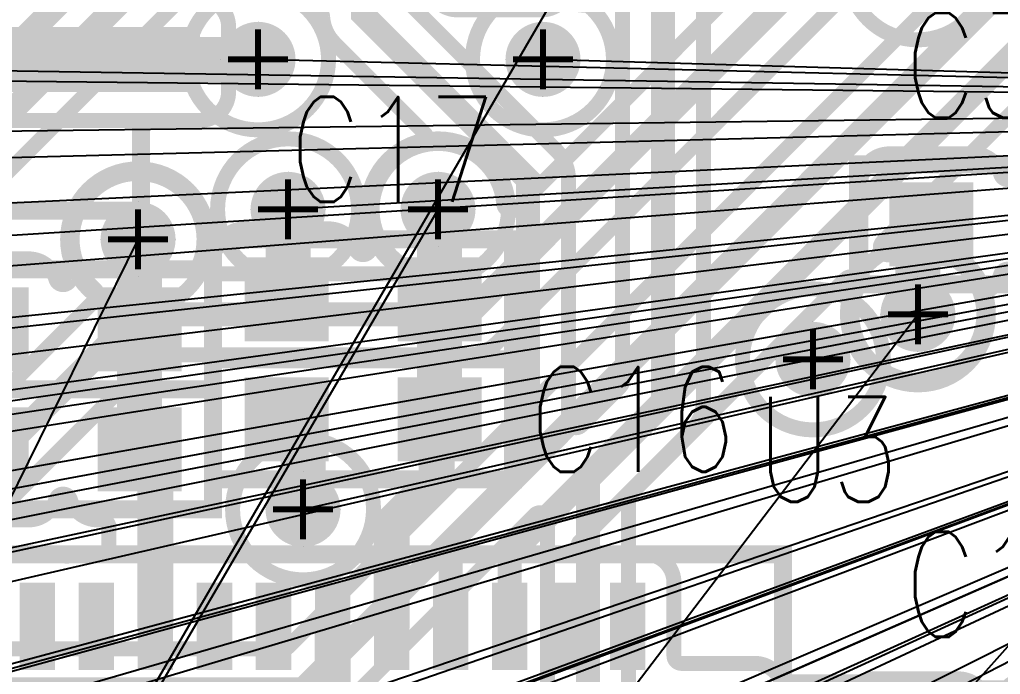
# Model space of a CAD drawing. Extents: x -1.33 to 3.2, y -3.63 to 2.02.
# Drawn here: x -0.4095 to -0.0825, y 1.465 to 1.6832 of the extents above; entities that cross this region are included whole.
import ezdxf
from ezdxf.enums import TextEntityAlignment as Align

# ---------------------------------------------------------------- set-up
doc = ezdxf.new("R2010")
doc.units = 0
for name, pattern in [('SIG_0', [2, 1, 1]), ('SIG_17', [2, 1, 1]), ('SIG_52', [2, 1, 1]), ('SIG_60', [2, 1, 1]), ('SIG_61', [2, 1, 1]), ('SIG_63', [2, 1, 1]), ('SIG_64', [2, 1, 1]), ('SIG_65', [2, 1, 1]), ('SIG_68', [2, 1, 1])]:
    doc.linetypes.add(name, pattern=pattern)
for name, color, linetype in [('DRIL_NPLTE_THRU_01', 16, 'CONTINUOUS'), ('DRIL_NPLTE_THRU_02', 106, 'CONTINUOUS'), ('DRIL_NPLTE_THRU_03', 255, 'CONTINUOUS'), ('DRIL_NPLTE_THRU_04', 176, 'CONTINUOUS'), ('DRIL_PLTE_THRU_01', 16, 'CONTINUOUS'), ('DRIL_PLTE_THRU_02', 106, 'CONTINUOUS'), ('DRIL_PLTE_THRU_03', 255, 'CONTINUOUS'), ('DRIL_PLTE_THRU_04', 176, 'CONTINUOUS'), ('DRIL_SYMBOL', 254, 'CONTINUOUS'), ('LINK_00', 254, 'CONTINUOUS'), ('PADS_BOT', 5, 'CONTINUOUS'), ('PADS_INNER', 1, 'CONTINUOUS'), ('PADS_TOP', 1, 'CONTINUOUS'), ('PART_NAME_123', 255, 'CONTINUOUS'), ('PART_TOP_2DLINE_123', 255, 'CONTINUOUS'), ('POUR_OUTLINE_01', 1, 'CONTINUOUS'), ('POUR_OUTLINE_04', 5, 'CONTINUOUS'), ('POUR_VIATHERM_01', 1, 'CONTINUOUS'), ('POUR_VIATHERM_02', 112, 'CONTINUOUS'), ('POUR_VIATHERM_03', 222, 'CONTINUOUS'), ('POUR_VIATHERM_04', 5, 'CONTINUOUS'), ('POUR_VOID_01', 1, 'CONTINUOUS'), ('POUR_VOID_02', 112, 'CONTINUOUS'), ('POUR_VOID_03', 222, 'CONTINUOUS'), ('POUR_VOID_04', 5, 'CONTINUOUS'), ('TRACE_01', 1, 'CONTINUOUS'), ('TRACE_04', 5, 'CONTINUOUS'), ('VIAPTS', 34, 'CONTINUOUS')]:
    doc.layers.add(name, color=color, linetype=linetype)
doc.styles.add('W0$005', font='simplex', dxfattribs={"width": 0.75})

# ---------------------------------------------------------------- blocks, each defined once
blk = doc.blocks.new('POUR_OUTLINE_734')
at = {"layer": 'POUR_OUTLINE_01', "const_width": 0.005}
blk.add_lwpolyline([(-17.1485, -16.33727), (-17.1485, -16.21279, 0.529202), (-17.15192, -16.21046, -0.177048), (-17.16702, -16.21085, 0.260532), (-17.16942, -16.2113, -0.175437), (-17.1755, -16.2135), (-17.2035, -16.2135, -0.331681), (-17.2126, -16.20671, 0.745359), (-17.2174, -16.20671, -0.07773), (-17.21866, -16.20936, 0.360908), (-17.21836, -16.21254), (-17.17045, -16.26045, -0.198912), (-17.1665, -16.27), (-17.1665, -16.35027, 0.668179), (-17.16223, -16.35204), (-17.14923, -16.33904, 0.198912)], format="xyb", close=True, dxfattribs=at)
blk = doc.blocks.new('POUR_VOID_714')
at = {"layer": 'POUR_VOID_01', "const_width": 0.005}
blk.add_lwpolyline([(-17.27983, -16.21917), (-17.27983, -16.24083, -0.414214), (-17.28933, -16.25033), (-17.35232, -16.25033, -0.414214), (-17.36182, -16.24083), (-17.36182, -16.21917, -0.414214), (-17.35232, -16.20967), (-17.28933, -16.20967, -0.414214)], format="xyb", close=True, dxfattribs=at)
blk = doc.blocks.new('POUR_VOID_704')
at = {"layer": 'POUR_VOID_01', "const_width": 0.005}
blk.add_lwpolyline([(-16.971, -16.271), (-16.971, -16.299, -0.414214), (-16.9805, -16.3085), (-17.0085, -16.3085, -0.331681), (-17.0176, -16.30171, 0.745359), (-17.0224, -16.30171, -0.205913), (-17.02721, -16.30748, 0.342483), (-17.02852, -16.31025, -1.474766), (-17.06887, -16.30368, 0.209821), (-17.06861, -16.30169, -0.071856), (-17.069, -16.299), (-17.069, -16.271, -0.414214), (-17.0595, -16.2615), (-17.0315, -16.2615, -0.331681), (-17.0224, -16.26829, 0.745359), (-17.0176, -16.26829, -0.331681), (-17.0085, -16.2615), (-16.9805, -16.2615, -0.414214)], format="xyb", close=True, dxfattribs=at)
blk = doc.blocks.new('POUR_VOID_695')
at = {"layer": 'POUR_VOID_01', "const_width": 0.005}
for points in [[(-17.35261, -16.39546, -0.083762), (-17.34949, -16.39493), (-17.33768, -16.39493, -0.083762), (-17.33456, -16.39546, 0.168706), (-17.33292, -16.39546, -0.083762), (-17.3298, -16.39493), (-17.32221, -16.39493, 0.414214), (-17.31971, -16.39243), (-17.31971, -16.386, 0.414214), (-17.32221, -16.3835), (-17.3235, -16.3835, -0.331681), (-17.3326, -16.37671, 0.745359), (-17.3374, -16.37671, -0.331681), (-17.3465, -16.3835), (-17.3745, -16.3835, -0.414214)], [(-17.3745, -16.2965), (-17.3465, -16.2965, -0.331681), (-17.3374, -16.30329, 0.745359), (-17.3326, -16.30329, -0.094092), (-17.33098, -16.30014, 0.261598), (-17.3306, -16.29772, -1.229772), (-17.28803, -16.29115, 0.837897), (-17.28323, -16.29226, -0.300215), (-17.2745, -16.2865), (-17.2465, -16.2865, -0.331681), (-17.2374, -16.29329, 0.745359), (-17.2326, -16.29329, -0.094092), (-17.23098, -16.29014, 0.261598), (-17.2306, -16.28772, -0.44329), (-17.21566, -16.25874, 0.577885), (-17.21454, -16.25456), (-17.24455, -16.22455, -0.182704), (-17.24847, -16.21584, 0.39601), (-17.25097, -16.2135)], [(-17.1215, -16.11), (-17.1215, -16.3439, -0.198912), (-17.12545, -16.35344), (-17.16268, -16.39067, 0.668179), (-17.16091, -16.39493), (-17.16051, -16.39493, -0.083762), (-17.15739, -16.39546, 0.168706), (-17.15575, -16.39546, -0.083762), (-17.15264, -16.39493), (-17.14083, -16.39493, -0.414214), (-17.13133, -16.40443), (-17.13133, -16.42883, 0.414214), (-17.12883, -16.43133), (-17.10443, -16.43133, -0.272397), (-17.09613, -16.43621, 0.272396), (-17.09394, -16.4375), (-17.0693, -16.4375, 0.103148), (-17.0683, -16.43729, -0.103147), (-17.0645, -16.4365), (-17.0365, -16.4365, -0.331681), (-17.0274, -16.44329, 0.745359), (-17.0226, -16.44329, -0.331681), (-17.0135, -16.4365)]]:
    blk.add_lwpolyline(points, format="xyb", dxfattribs=at)
blk = doc.blocks.new('POUR_OUTLINE_677')
for name in ['POUR_VOID_695', 'POUR_VOID_714', 'POUR_VOID_704']:
    blk.add_blockref(name, (0, 0))
blk = doc.blocks.new('POUR_VIATHERM_809')
at = {"layer": 'POUR_VIATHERM_01'}
for points in [[(-17.085, -16.3175), (-17.085, -16.3175)], [(-17.0975, -16.33), (-17.0975, -16.33)], [(-17.0725, -16.33), (-17.0725, -16.33)], [(-17.085, -16.3425), (-17.085, -16.3425)]]:
    blk.add_lwpolyline(points, dxfattribs=at)
blk = doc.blocks.new('POUR_VIATHERM_1083')
at = {"layer": 'POUR_VIATHERM_01'}
for points in [[(-17.26, -16.2675), (-17.26, -16.2675)], [(-17.2725, -16.28), (-17.2725, -16.28)], [(-17.2475, -16.28), (-17.2475, -16.28)]]:
    blk.add_lwpolyline(points, dxfattribs=at)
blk = doc.blocks.new('POUR_VIATHERM_1095')
at = {"layer": 'POUR_VIATHERM_01'}
for points in [[(-17.27, -16.2175), (-17.27, -16.2175)], [(-17.2575, -16.23), (-17.2575, -16.23)], [(-17.27, -16.2425), (-17.27, -16.2425)]]:
    blk.add_lwpolyline(points, dxfattribs=at)
blk = doc.blocks.new('POUR_VIATHERM_811')
at = {"layer": 'POUR_VIATHERM_01'}
for points in [[(-17.175, -16.2175), (-17.175, -16.2175)], [(-17.1875, -16.23), (-17.1875, -16.23)], [(-17.1625, -16.23), (-17.1625, -16.23)], [(-17.175, -16.2425), (-17.175, -16.2425)]]:
    blk.add_lwpolyline(points, dxfattribs=at)
blk = doc.blocks.new('POUR_HEADER_0')
for name in ['POUR_OUTLINE_677', 'POUR_OUTLINE_734', 'POUR_VIATHERM_1095', 'POUR_VIATHERM_811', 'POUR_VIATHERM_1083', 'POUR_VIATHERM_809']:
    blk.add_blockref(name, (18, 18))
blk = doc.blocks.new('POUR_OUTLINE_61')
at = {"layer": 'POUR_OUTLINE_04', "const_width": 0.005}
blk.add_lwpolyline([(-17.07686, -16.17277, 0.668179), (-17.07863, -16.1685), (-17.14453, -16.1685, 0.70575), (-17.14611, -16.17294, -2.812202), (-17.17389, -16.17294, 0.70575), (-17.17547, -16.1685), (-17.25337, -16.1685, 0.198912), (-17.25514, -16.16923), (-17.49626, -16.41035, 0.927493), (-17.49301, -16.41413, -0.160097), (-17.485, -16.4115), (-17.42663, -16.4115, 0.198912), (-17.42486, -16.41077), (-17.32433, -16.31024, 0.434429), (-17.32445, -16.30659, -1.930789), (-17.28954, -16.29808, 0.529202), (-17.28721, -16.3015), (-17.22547, -16.3015, 0.70575), (-17.22389, -16.29706, -1.511803), (-17.18808, -16.27817, 0.638406), (-17.18382, -16.27973)], format="xyb", close=True, dxfattribs=at)
blk = doc.blocks.new('POUR_OUTLINE_60')
at = {"layer": 'POUR_OUTLINE_04', "const_width": 0.005}
blk.add_lwpolyline([(-17.02186, -16.18777, 0.668179), (-17.02363, -16.1835), (-17.04837, -16.1835, 0.198912), (-17.05014, -16.18423), (-17.19045, -16.32455, -0.198912), (-17.2, -16.3285), (-17.30337, -16.3285, 0.198912), (-17.30514, -16.32923), (-17.39814, -16.42223, 0.668179), (-17.39637, -16.4265), (-17.26163, -16.4265, 0.198912), (-17.25986, -16.42577)], format="xyb", close=True, dxfattribs=at)
blk = doc.blocks.new('POUR_VOID_12')
at = {"layer": 'POUR_VOID_04', "const_width": 0.005}
for points in [[(-16.94514, -16.17423), (-17.06178, -16.29087, 0.832548), (-17.05899, -16.29492, -5.426201), (-17.07008, -16.30601, 0.832548), (-17.07413, -16.30322), (-17.14577, -16.37486, 0.198912), (-17.1465, -16.37663), (-17.1465, -16.70645, 0.218159)], [(-17.1735, -16.70645), (-17.1735, -16.38363, 0.668179), (-17.17777, -16.38186), (-17.24545, -16.44955, -0.198912), (-17.255, -16.4535), (-17.40637, -16.4535, 0.668179), (-17.40814, -16.45777), (-17.35045, -16.51545, -0.198912), (-17.3465, -16.525), (-17.3465, -16.62337, 0.198912), (-17.34577, -16.62514), (-17.32514, -16.64577, 0.198912), (-17.32337, -16.6465), (-17.295, -16.6465, -0.198912), (-17.28545, -16.65045), (-17.16014, -16.77577, 0.198912)]]:
    blk.add_lwpolyline(points, format="xyb", dxfattribs=at)
blk = doc.blocks.new('POUR_OUTLINE_4')
blk.add_blockref('POUR_VOID_12', (0, 0))
blk = doc.blocks.new('POUR_VIATHERM_137')
at = {"layer": 'POUR_VIATHERM_04'}
for points in [[(-17.085, -16.3175), (-17.085, -16.3175)], [(-17.0975, -16.33), (-17.0975, -16.33)], [(-17.0725, -16.33), (-17.0725, -16.33)], [(-17.085, -16.3425), (-17.085, -16.3425)]]:
    blk.add_lwpolyline(points, dxfattribs=at)
blk = doc.blocks.new('POUR_VIATHERM_369')
at = {"layer": 'POUR_VIATHERM_04'}
for points in [[(-17.255, -16.3675), (-17.255, -16.3675)], [(-17.2675, -16.38), (-17.2675, -16.38)], [(-17.2425, -16.38), (-17.2425, -16.38)], [(-17.255, -16.3925), (-17.255, -16.3925)]]:
    blk.add_lwpolyline(points, dxfattribs=at)
blk = doc.blocks.new('POUR_VIATHERM_139')
at = {"layer": 'POUR_VIATHERM_04'}
for points in [[(-17.175, -16.2175), (-17.175, -16.2175)], [(-17.1875, -16.23), (-17.1875, -16.23)], [(-17.1625, -16.23), (-17.1625, -16.23)], [(-17.175, -16.2425), (-17.175, -16.2425)]]:
    blk.add_lwpolyline(points, dxfattribs=at)
blk = doc.blocks.new('POUR_VIATHERM_368')
at = {"layer": 'POUR_VIATHERM_04'}
for points in [[(-17.26, -16.2675), (-17.26, -16.2675)], [(-17.2725, -16.28), (-17.2725, -16.28)], [(-17.2475, -16.28), (-17.2475, -16.28)], [(-17.26, -16.2925), (-17.26, -16.2925)]]:
    blk.add_lwpolyline(points, dxfattribs=at)
blk = doc.blocks.new('POUR_VIATHERM_383')
at = {"layer": 'POUR_VIATHERM_04'}
for points in [[(-17.27, -16.2175), (-17.27, -16.2175)], [(-17.2825, -16.23), (-17.2825, -16.23)], [(-17.2575, -16.23), (-17.2575, -16.23)], [(-17.27, -16.2425), (-17.27, -16.2425)]]:
    blk.add_lwpolyline(points, dxfattribs=at)
blk = doc.blocks.new('POUR_HEADER_1')
for name in ['POUR_OUTLINE_4', 'POUR_OUTLINE_61', 'POUR_OUTLINE_60', 'POUR_VIATHERM_383', 'POUR_VIATHERM_139', 'POUR_VIATHERM_368', 'POUR_VIATHERM_137', 'POUR_VIATHERM_369']:
    blk.add_blockref(name, (18, 18))
blk = doc.blocks.new('POUR_VOID_1981')
at = {"layer": 'POUR_VOID_02', "const_width": 0.005}
blk.add_lwpolyline([(-17.3335, -16.29, 1), (-17.2865, -16.29, 1)], format="xyb", close=True, dxfattribs=at)
blk = doc.blocks.new('POUR_VOID_1975')
at = {"layer": 'POUR_VOID_02', "const_width": 0.005}
blk.add_lwpolyline([(-17.2335, -16.28, 1), (-17.1865, -16.28, 1)], format="xyb", close=True, dxfattribs=at)
blk = doc.blocks.new('POUR_VOID_1969')
at = {"layer": 'POUR_VOID_02', "const_width": 0.005}
blk.add_lwpolyline([(-17.0735, -16.315, 1), (-17.0265, -16.315, 1)], format="xyb", close=True, dxfattribs=at)
blk = doc.blocks.new('POUR_OUTLINE_1921')
for name in ['POUR_VOID_1975', 'POUR_VOID_1981', 'POUR_VOID_1969']:
    blk.add_blockref(name, (0, 0))
blk = doc.blocks.new('POUR_VIATHERM_2075')
at = {"layer": 'POUR_VIATHERM_02'}
for points in [[(-17.085, -16.3175), (-17.085, -16.3175)], [(-17.0975, -16.33), (-17.0975, -16.33)], [(-17.0725, -16.33), (-17.0725, -16.33)], [(-17.085, -16.3425), (-17.085, -16.3425)]]:
    blk.add_lwpolyline(points, dxfattribs=at)
blk = doc.blocks.new('POUR_VIATHERM_2077')
at = {"layer": 'POUR_VIATHERM_02'}
for points in [[(-17.175, -16.2175), (-17.175, -16.2175)], [(-17.1875, -16.23), (-17.1875, -16.23)], [(-17.1625, -16.23), (-17.1625, -16.23)], [(-17.175, -16.2425), (-17.175, -16.2425)]]:
    blk.add_lwpolyline(points, dxfattribs=at)
blk = doc.blocks.new('POUR_VIATHERM_2309')
at = {"layer": 'POUR_VIATHERM_02'}
for points in [[(-17.26, -16.2675), (-17.26, -16.2675)], [(-17.2725, -16.28), (-17.2725, -16.28)], [(-17.2475, -16.28), (-17.2475, -16.28)], [(-17.26, -16.2925), (-17.26, -16.2925)]]:
    blk.add_lwpolyline(points, dxfattribs=at)
blk = doc.blocks.new('POUR_VIATHERM_2310')
at = {"layer": 'POUR_VIATHERM_02'}
for points in [[(-17.255, -16.3675), (-17.255, -16.3675)], [(-17.2675, -16.38), (-17.2675, -16.38)], [(-17.2425, -16.38), (-17.2425, -16.38)], [(-17.255, -16.3925), (-17.255, -16.3925)]]:
    blk.add_lwpolyline(points, dxfattribs=at)
blk = doc.blocks.new('POUR_VIATHERM_2322')
at = {"layer": 'POUR_VIATHERM_02'}
for points in [[(-17.27, -16.2175), (-17.27, -16.2175)], [(-17.2825, -16.23), (-17.2825, -16.23)], [(-17.2575, -16.23), (-17.2575, -16.23)], [(-17.27, -16.2425), (-17.27, -16.2425)]]:
    blk.add_lwpolyline(points, dxfattribs=at)
blk = doc.blocks.new('POUR_HEADER_2')
for name in ['POUR_OUTLINE_1921', 'POUR_VIATHERM_2322', 'POUR_VIATHERM_2077', 'POUR_VIATHERM_2309', 'POUR_VIATHERM_2075', 'POUR_VIATHERM_2310']:
    blk.add_blockref(name, (18, 18))
blk = doc.blocks.new('POUR_VOID_1770')
at = {"layer": 'POUR_VOID_03', "const_width": 0.005}
blk.add_lwpolyline([(-17.2935, -16.23, 1), (-17.2465, -16.23, 1)], format="xyb", close=True, dxfattribs=at)
blk = doc.blocks.new('POUR_VOID_1769')
at = {"layer": 'POUR_VOID_03', "const_width": 0.005}
blk.add_lwpolyline([(-17.2835, -16.28, 1), (-17.2365, -16.28, 1)], format="xyb", close=True, dxfattribs=at)
blk = doc.blocks.new('POUR_VOID_1768')
at = {"layer": 'POUR_VOID_03', "const_width": 0.005}
blk.add_lwpolyline([(-17.2785, -16.38, 1), (-17.2315, -16.38, 1)], format="xyb", close=True, dxfattribs=at)
blk = doc.blocks.new('POUR_VOID_1754')
at = {"layer": 'POUR_VOID_03', "const_width": 0.005}
blk.add_lwpolyline([(-17.1985, -16.23, 1), (-17.1515, -16.23, 1)], format="xyb", close=True, dxfattribs=at)
blk = doc.blocks.new('POUR_VOID_1729')
at = {"layer": 'POUR_VOID_03', "const_width": 0.005}
blk.add_lwpolyline([(-17.0735, -16.2, 1), (-17.0265, -16.2, 1)], format="xyb", close=True, dxfattribs=at)
blk = doc.blocks.new('POUR_VOID_1728')
at = {"layer": 'POUR_VOID_03', "const_width": 0.005}
blk.add_lwpolyline([(-17.1085, -16.33, 1), (-17.0615, -16.33, 1)], format="xyb", close=True, dxfattribs=at)
blk = doc.blocks.new('POUR_OUTLINE_1392')
for name in ['POUR_VOID_1729', 'POUR_VOID_1770', 'POUR_VOID_1754', 'POUR_VOID_1769', 'POUR_VOID_1728', 'POUR_VOID_1768']:
    blk.add_blockref(name, (0, 0))
blk = doc.blocks.new('POUR_VIATHERM_1899')
at = {"layer": 'POUR_VIATHERM_03'}
for points in [[(-17.05, -16.3025), (-17.05, -16.3025)], [(-17.0625, -16.315), (-17.0625, -16.315)], [(-17.0375, -16.315), (-17.0375, -16.315)], [(-17.05, -16.3275), (-17.05, -16.3275)]]:
    blk.add_lwpolyline(points, dxfattribs=at)
blk = doc.blocks.new('POUR_VIATHERM_1906')
at = {"layer": 'POUR_VIATHERM_03'}
for points in [[(-17.21, -16.2675), (-17.21, -16.2675)], [(-17.2225, -16.28), (-17.2225, -16.28)], [(-17.1975, -16.28), (-17.1975, -16.28)], [(-17.21, -16.2925), (-17.21, -16.2925)]]:
    blk.add_lwpolyline(points, dxfattribs=at)
blk = doc.blocks.new('POUR_VIATHERM_1907')
at = {"layer": 'POUR_VIATHERM_03'}
for points in [[(-17.31, -16.2775), (-17.31, -16.2775)], [(-17.3225, -16.29), (-17.3225, -16.29)], [(-17.2975, -16.29), (-17.2975, -16.29)], [(-17.31, -16.3025), (-17.31, -16.3025)]]:
    blk.add_lwpolyline(points, dxfattribs=at)
blk = doc.blocks.new('POUR_HEADER_3')
for name in ['POUR_OUTLINE_1392', 'POUR_VIATHERM_1906', 'POUR_VIATHERM_1907', 'POUR_VIATHERM_1899']:
    blk.add_blockref(name, (18, 15.915))
blk = doc.blocks.new('SMOOTH_0$006')
at = {"const_width": 0.003}
blk.add_lwpolyline([(-0.0015, 0, 1), (0.0015, 0, 1)], format="xyb", close=True, dxfattribs=at)
blk = doc.blocks.new('PART_BODY_TOP_24')
at = {"layer": 'PART_TOP_2DLINE_123', "const_width": 0.006}
blk.add_lwpolyline([(-0.05, -0.02), (0.05, -0.02), (0.05, 0.02), (-0.05, 0.02)], close=True, dxfattribs=at)
at = {"layer": 'PART_TOP_2DLINE_123'}
for p in [(-0.05, 0.02), (0.05, 0.02), (-0.05, -0.02), (0.05, -0.02)]:
    blk.add_blockref('SMOOTH_0$006', p, dxfattribs=at)
blk = doc.blocks.new('DRIL_HOLE_0')
blk.add_lwpolyline([(0, 0, 1), (0, 0, 1)], format="xyb", close=True)
blk = doc.blocks.new('PAD_10')
blk.add_lwpolyline([(0, 0, 1), (0, 0, 1)], format="xyb", close=True)
blk = doc.blocks.new('PAD_12')
at = {"const_width": 0.028}
blk.add_lwpolyline([(-0.014, 0), (0.014, 0)], dxfattribs=at)
blk = doc.blocks.new('STK_TOP_8')
at = {"layer": 'DRIL_PLTE_THRU_01'}
blk.add_blockref('DRIL_HOLE_0', (0, 0), dxfattribs=at)
at = {"layer": 'DRIL_PLTE_THRU_02'}
blk.add_blockref('DRIL_HOLE_0', (0, 0), dxfattribs=at)
at = {"layer": 'DRIL_PLTE_THRU_03'}
blk.add_blockref('DRIL_HOLE_0', (0, 0), dxfattribs=at)
at = {"layer": 'DRIL_PLTE_THRU_04'}
blk.add_blockref('DRIL_HOLE_0', (0, 0), dxfattribs=at)
at = {"layer": 'PADS_BOT'}
blk.add_blockref('PAD_10', (0, 0), dxfattribs=at)
at = {"layer": 'PADS_INNER'}
blk.add_blockref('PAD_10', (0, 0), dxfattribs=at)
at = {"layer": 'PADS_TOP'}
blk.add_blockref('PAD_12', (0, 0), dxfattribs=at)
blk = doc.blocks.new('SYM_TOP_6')
for name, p in [('PART_BODY_TOP_24', (0, 0)), ('STK_TOP_8', (-0.0255, 0)), ('STK_TOP_8', (0.0255, 0))]:
    blk.add_blockref(name, p)
blk = doc.blocks.new('PART_TOP_7')
blk.add_blockref('SYM_TOP_6', (0, 0))
at = {"layer": 'PART_NAME_123', "style": 'W0$005', "width": 0.75}
blk.add_text('C10', height=0.035, rotation=-180, dxfattribs=at).set_placement((0.09, -0.01), align=Align.MIDDLE_CENTER)
blk = doc.blocks.new('PART_TOP_13')
blk.add_blockref('SYM_TOP_6', (0, 0))
at = {"layer": 'PART_NAME_123', "style": 'W0$005', "width": 0.75}
blk.add_text('C16', height=0.035, rotation=-180, dxfattribs=at).set_placement((-0.09, 0), align=Align.MIDDLE_CENTER)
blk = doc.blocks.new('PART_TOP_14')
blk.add_blockref('SYM_TOP_6', (0, 0))
at = {"layer": 'PART_NAME_123', "style": 'W0$005', "width": 0.75}
blk.add_text('C17', height=0.035, rotation=-180, dxfattribs=at).set_placement((-0.01, -0.05), align=Align.MIDDLE_CENTER)
blk = doc.blocks.new('PART_TOP_15')
blk.add_blockref('SYM_TOP_6', (0, 0))
at = {"layer": 'PART_NAME_123', "style": 'W0$005', "width": 0.75}
blk.add_text('C18', height=0.035, dxfattribs=at).set_placement((0.005, 0.055), align=Align.MIDDLE_CENTER)
blk = doc.blocks.new('PART_TOP_31')
blk.add_blockref('SYM_TOP_6', (0, 0))
at = {"layer": 'PART_NAME_123', "style": 'W0$005', "width": 0.75}
blk.add_text('C32', height=0.035, dxfattribs=at).set_placement((0, 0.053), align=Align.MIDDLE_CENTER)
blk = doc.blocks.new('PART_TOP_88')
blk.add_blockref('SYM_TOP_6', (0, 0))
at = {"layer": 'PART_NAME_123', "style": 'W0$005', "width": 0.75}
blk.add_text('C9', height=0.035, rotation=-180, dxfattribs=at).set_placement((0.075, 0), align=Align.MIDDLE_CENTER)
blk = doc.blocks.new('PART_BODY_TOP_26')
at = {"layer": 'PART_TOP_2DLINE_123', "const_width": 0.006}
for points in [[(-0.07087, -0.12598), (-0.10039, -0.12598), (-0.10039, 0.12598), (-0.07087, 0.12598)], [(0.07087, 0.12598), (0.10039, 0.12598), (0.10039, -0.12598), (0.07087, -0.12598)]]:
    blk.add_lwpolyline(points, dxfattribs=at)
at = {"layer": 'PART_TOP_2DLINE_123'}
for p in [(-0.10039, 0.12598), (-0.07087, 0.12598), (0.07087, 0.12598), (0.10039, 0.12598), (-0.10039, -0.12598), (-0.07087, -0.12598), (0.07087, -0.12598), (0.10039, -0.12598)]:
    blk.add_blockref('SMOOTH_0$006', p, dxfattribs=at)
blk = doc.blocks.new('PAD_16')
at = {"const_width": 0.02165}
blk.add_lwpolyline([(-0.0315, 0), (0.0315, 0)], dxfattribs=at)
blk = doc.blocks.new('STK_TOP_10')
at = {"layer": 'DRIL_NPLTE_THRU_01'}
blk.add_blockref('DRIL_HOLE_0', (0, 0), dxfattribs=at)
at = {"layer": 'DRIL_NPLTE_THRU_02'}
blk.add_blockref('DRIL_HOLE_0', (0, 0), dxfattribs=at)
at = {"layer": 'DRIL_NPLTE_THRU_03'}
blk.add_blockref('DRIL_HOLE_0', (0, 0), dxfattribs=at)
at = {"layer": 'DRIL_NPLTE_THRU_04'}
blk.add_blockref('DRIL_HOLE_0', (0, 0), dxfattribs=at)
at = {"layer": 'PADS_BOT'}
blk.add_blockref('PAD_10', (0, 0), dxfattribs=at)
at = {"layer": 'PADS_INNER'}
blk.add_blockref('PAD_10', (0, 0), dxfattribs=at)
at = {"layer": 'PADS_TOP', "rotation": 90}
blk.add_blockref('PAD_16', (0, 0), dxfattribs=at)
blk = doc.blocks.new('SYM_TOP_8')
for name, p in [('STK_TOP_10', (-0.05, 0.11417)), ('STK_TOP_10', (0, 0.11417)), ('STK_TOP_10', (0.05, 0.11417)), ('PART_BODY_TOP_26', (0, 0)), ('STK_TOP_10', (-0.05, -0.11417)), ('STK_TOP_10', (0, -0.11417)), ('STK_TOP_10', (0.05, -0.11417))]:
    blk.add_blockref(name, p)
blk = doc.blocks.new('PART_TOP_129')
blk.add_blockref('SYM_TOP_8', (0, 0))
at = {"layer": 'PART_NAME_123', "style": 'W0$005', "width": 0.75}
blk.add_text('U4', height=0.035, rotation=-90, dxfattribs=at).set_placement((0.135, 0.005), align=Align.MIDDLE_CENTER)
blk = doc.blocks.new('PART_BODY_TOP_31')
at = {"layer": 'PART_TOP_2DLINE_123', "const_width": 0.006}
blk.add_lwpolyline([(-0.16, -0.16), (0.16, -0.16), (0.16, 0.16), (-0.16, 0.16)], close=True, dxfattribs=at)
at = {"layer": 'PART_TOP_2DLINE_123'}
for p in [(-0.16, 0.16), (0.16, 0.16), (-0.16, -0.16), (0.16, -0.16)]:
    blk.add_blockref('SMOOTH_0$006', p, dxfattribs=at)
blk = doc.blocks.new('PAD_30')
at = {"const_width": 0.01181}
blk.add_lwpolyline([(-0.01457, 0), (0.01457, 0)], dxfattribs=at)
blk = doc.blocks.new('STK_TOP_21')
at = {"layer": 'DRIL_NPLTE_THRU_01'}
blk.add_blockref('DRIL_HOLE_0', (0, 0), dxfattribs=at)
at = {"layer": 'DRIL_NPLTE_THRU_02'}
blk.add_blockref('DRIL_HOLE_0', (0, 0), dxfattribs=at)
at = {"layer": 'DRIL_NPLTE_THRU_03'}
blk.add_blockref('DRIL_HOLE_0', (0, 0), dxfattribs=at)
at = {"layer": 'DRIL_NPLTE_THRU_04'}
blk.add_blockref('DRIL_HOLE_0', (0, 0), dxfattribs=at)
at = {"layer": 'PADS_BOT'}
blk.add_blockref('PAD_10', (0, 0), dxfattribs=at)
at = {"layer": 'PADS_INNER'}
blk.add_blockref('PAD_10', (0, 0), dxfattribs=at)
at = {"layer": 'PADS_TOP'}
blk.add_blockref('PAD_30', (0, 0), dxfattribs=at)
blk = doc.blocks.new('STK_TOP_22')
at = {"layer": 'DRIL_NPLTE_THRU_01'}
blk.add_blockref('DRIL_HOLE_0', (0, 0), dxfattribs=at)
at = {"layer": 'DRIL_NPLTE_THRU_02'}
blk.add_blockref('DRIL_HOLE_0', (0, 0), dxfattribs=at)
at = {"layer": 'DRIL_NPLTE_THRU_03'}
blk.add_blockref('DRIL_HOLE_0', (0, 0), dxfattribs=at)
at = {"layer": 'DRIL_NPLTE_THRU_04'}
blk.add_blockref('DRIL_HOLE_0', (0, 0), dxfattribs=at)
at = {"layer": 'PADS_BOT'}
blk.add_blockref('PAD_10', (0, 0), dxfattribs=at)
at = {"layer": 'PADS_INNER'}
blk.add_blockref('PAD_10', (0, 0), dxfattribs=at)
at = {"layer": 'PADS_TOP', "rotation": 90}
blk.add_blockref('PAD_30', (0, 0), dxfattribs=at)
blk = doc.blocks.new('PAD_32')
at = {"const_width": 0.16142}
blk.add_lwpolyline([(-0.08071, 0), (0.08071, 0)], dxfattribs=at)
blk = doc.blocks.new('STK_TOP_23')
at = {"layer": 'DRIL_NPLTE_THRU_01'}
blk.add_blockref('DRIL_HOLE_0', (0, 0), dxfattribs=at)
at = {"layer": 'DRIL_NPLTE_THRU_02'}
blk.add_blockref('DRIL_HOLE_0', (0, 0), dxfattribs=at)
at = {"layer": 'DRIL_NPLTE_THRU_03'}
blk.add_blockref('DRIL_HOLE_0', (0, 0), dxfattribs=at)
at = {"layer": 'DRIL_NPLTE_THRU_04'}
blk.add_blockref('DRIL_HOLE_0', (0, 0), dxfattribs=at)
at = {"layer": 'PADS_BOT'}
blk.add_blockref('PAD_10', (0, 0), dxfattribs=at)
at = {"layer": 'PADS_INNER'}
blk.add_blockref('PAD_10', (0, 0), dxfattribs=at)
at = {"layer": 'PADS_TOP'}
blk.add_blockref('PAD_32', (0, 0), dxfattribs=at)
blk = doc.blocks.new('SYM_TOP_13')
for name, p in [('PART_BODY_TOP_31', (0, 0)), ('STK_TOP_22', (-0.10827, 0.136)), ('STK_TOP_22', (-0.08858, 0.136)), ('STK_TOP_22', (-0.0689, 0.136)), ('STK_TOP_22', (-0.04921, 0.136)), ('STK_TOP_22', (-0.02953, 0.136)), ('STK_TOP_22', (-0.00984, 0.136)), ('STK_TOP_22', (0.00984, 0.136)), ('STK_TOP_22', (0.02953, 0.136)), ('STK_TOP_22', (0.04921, 0.136)), ('STK_TOP_22', (0.0689, 0.136)), ('STK_TOP_22', (0.08858, 0.136)), ('STK_TOP_22', (0.10827, 0.136)), ('STK_TOP_21', (-0.136, 0.10827)), ('STK_TOP_21', (0.136, 0.10827)), ('STK_TOP_21', (-0.136, 0.08858)), ('STK_TOP_21', (0.136, 0.08858)), ('STK_TOP_23', (0, 0)), ('STK_TOP_21', (-0.136, 0.0689)), ('STK_TOP_21', (0.136, 0.0689)), ('STK_TOP_21', (-0.136, 0.04921)), ('STK_TOP_21', (0.136, 0.04921)), ('STK_TOP_21', (-0.136, 0.02953)), ('STK_TOP_21', (0.136, 0.02953)), ('STK_TOP_21', (-0.136, 0.00984)), ('STK_TOP_21', (0.136, 0.00984)), ('STK_TOP_21', (-0.136, -0.00984)), ('STK_TOP_21', (0.136, -0.00984)), ('STK_TOP_21', (-0.136, -0.02953)), ('STK_TOP_21', (0.136, -0.02953)), ('STK_TOP_21', (-0.136, -0.04921)), ('STK_TOP_21', (0.136, -0.04921)), ('STK_TOP_21', (-0.136, -0.0689)), ('STK_TOP_21', (0.136, -0.0689)), ('STK_TOP_21', (-0.136, -0.08858)), ('STK_TOP_21', (0.136, -0.08858)), ('STK_TOP_21', (-0.136, -0.10827)), ('STK_TOP_21', (0.136, -0.10827)), ('STK_TOP_22', (-0.10827, -0.136)), ('STK_TOP_22', (-0.08858, -0.136)), ('STK_TOP_22', (-0.0689, -0.136)), ('STK_TOP_22', (-0.04921, -0.136)), ('STK_TOP_22', (-0.02953, -0.136)), ('STK_TOP_22', (-0.00984, -0.136)), ('STK_TOP_22', (0.00984, -0.136)), ('STK_TOP_22', (0.02953, -0.136)), ('STK_TOP_22', (0.04921, -0.136)), ('STK_TOP_22', (0.0689, -0.136)), ('STK_TOP_22', (0.08858, -0.136)), ('STK_TOP_22', (0.10827, -0.136))]:
    blk.add_blockref(name, p)
blk = doc.blocks.new('PART_TOP_135')
blk.add_blockref('SYM_TOP_13', (0, 0))
at = {"layer": 'PART_NAME_123', "style": 'W0$005', "width": 0.75}
blk.add_text('U3', height=0.035, dxfattribs=at).set_placement((0.175, 0.195), align=Align.MIDDLE_CENTER)
blk = doc.blocks.new('SMOOTH_0$015')
at = {"const_width": 0.0075}
blk.add_lwpolyline([(-0.00375, 0, 1), (0.00375, 0, 1)], format="xyb", close=True, dxfattribs=at)
blk = doc.blocks.new('SMOOTH_0$012')
at = {"const_width": 0.006}
blk.add_lwpolyline([(-0.003, 0, 1), (0.003, 0, 1)], format="xyb", close=True, dxfattribs=at)
blk = doc.blocks.new('SMOOTH_0$008')
at = {"const_width": 0.004}
blk.add_lwpolyline([(-0.002, 0, 1), (0.002, 0, 1)], format="xyb", close=True, dxfattribs=at)
blk = doc.blocks.new('DRIL_SYMBOL_0$012')
at = {"layer": 'DRIL_SYMBOL', "const_width": 0.002}
for points in [[(0, -0.01), (0, 0.01)], [(-0.01, 0), (0.01, 0)]]:
    blk.add_lwpolyline(points, dxfattribs=at)
blk = doc.blocks.new('DRIL_HOLE_0$012')
at = {"const_width": 0.006}
blk.add_lwpolyline([(-0.003, 0, 1), (0.003, 0, 1)], format="xyb", close=True, dxfattribs=at)
blk.add_blockref('DRIL_SYMBOL_0$012', (0, 0))
blk = doc.blocks.new('PAD_66')
at = {"const_width": 0.0125}
blk.add_lwpolyline([(0, -0.00625, 1), (0, 0.00625, 1)], format="xyb", close=True, dxfattribs=at)
blk = doc.blocks.new('STK_TOP_3')
at = {"layer": 'DRIL_PLTE_THRU_01'}
blk.add_blockref('DRIL_HOLE_0$012', (0, 0), dxfattribs=at)
at = {"layer": 'DRIL_PLTE_THRU_02'}
blk.add_blockref('DRIL_HOLE_0$012', (0, 0), dxfattribs=at)
at = {"layer": 'DRIL_PLTE_THRU_03'}
blk.add_blockref('DRIL_HOLE_0$012', (0, 0), dxfattribs=at)
at = {"layer": 'DRIL_PLTE_THRU_04'}
blk.add_blockref('DRIL_HOLE_0$012', (0, 0), dxfattribs=at)
at = {"layer": 'PADS_BOT'}
blk.add_blockref('PAD_66', (0, 0), dxfattribs=at)
at = {"layer": 'PADS_INNER'}
blk.add_blockref('PAD_66', (0, 0), dxfattribs=at)
at = {"layer": 'PADS_TOP'}
blk.add_blockref('PAD_66', (0, 0), dxfattribs=at)
blk = doc.blocks.new('SYM_TOP_1')
blk.add_blockref('STK_TOP_3', (0, 0))

msp = doc.modelspace()

# ---------------------------------------------------------------- linework, layer by layer
at = {"layer": 'LINK_00', "linetype": 'SIG_52'}
for q in [(-0.22, 1.71), (-0.27, 1.62), (-0.37, 1.61), (-0.11, 1.585), (-0.035, 1.525)]:
    msp.add_line((-0.88, 0.575), q, dxfattribs=at)
at = {"layer": 'LINK_00', "linetype": 'SIG_0'}
for q in [(-1.065, 1.67), (-0.655, 1.67), (-0.33, 1.67), (-0.235, 1.67), (-1.065, 1.57), (-1.065, 1.04), (-1.065, 1.265), (-1.065, 1.16), (-1.065, 1.47), (-1.065, 1.365), (-1, 1.095), (-0.995, 1.41), (-0.995, 1.215), (-0.99, 1.31), (-0.965, 1.505), (-0.94, 1.24), (-0.93, 1.03), (-0.92, 1.14), (-0.91, 1.445), (-0.895, 1.385), (-0.895, 1.22), (-0.895, 1.305), (-0.86, 1.125), (-0.84, 1.495), (-0.82, 1.155), (-0.77, 1.26), (-0.75, 1.435), (-0.695, 1.63), (-0.695, 1.55), (-0.665, 1.48), (-0.635, 1.255), (-0.635, 1.405), (-0.62, 1.585), (-0.58, 1.225), (-0.56, 1.615), (-0.555, 1.43), (-0.495, 1.645), (-0.495, 1.5), (-0.49, 1.54), (-0.45, 1.58), (-0.45, 1.54), (-0.38, 1.41), (-0.32, 1.62), (-0.315, 1.52), (-0.145, 1.57)]:
    msp.add_line((0.28, 1.655), q, dxfattribs=at)
at = {"layer": 'TRACE_01', "linetype": 'SIG_68', "const_width": 0.008}
msp.add_lwpolyline([(-0.2461, 1.481), (-0.2461, 1.505), (-0.195, 1.5561), (-0.195, 1.79), (-0.225, 1.82), (-0.68, 1.82), (-0.71, 1.85), (-0.85, 1.85)], dxfattribs=at)
at = {"layer": 'TRACE_01', "linetype": 'SIG_17', "const_width": 0.008}
msp.add_lwpolyline([(-0.26579, 1.481), (-0.26579, 1.50921), (-0.24, 1.535), (-0.24, 1.63), (-0.295, 1.685), (-0.295, 1.705), (-0.3005, 1.71)], dxfattribs=at)
at = {"layer": 'TRACE_01', "linetype": 'SIG_0'}
for points, const_width in [([(-0.38083, 1.67), (-0.33, 1.67)], 0.015), ([(-0.3205, 1.59), (-0.32, 1.5905), (-0.32, 1.62)], 0.015), ([(-0.315, 1.52), (-0.315, 1.5495), (-0.3205, 1.55)], 0.015), ([(-0.315, 1.345), (-0.30516, 1.345), (-0.30516, 1.481)], 0.012)]:
    msp.add_lwpolyline(points, dxfattribs=dict(at, const_width=const_width))
at = {"layer": 'TRACE_01', "linetype": 'SIG_52'}
for points, const_width in [([(-0.2695, 1.59), (-0.2695, 1.6195), (-0.27, 1.62)], 0.015), ([(-0.11, 1.585), (-0.11, 1.615), (-0.1055, 1.615)], 0.015), ([(-0.3695, 1.58), (-0.3695, 1.6095), (-0.37, 1.61)], 0.015), ([(-0.2695, 1.55), (-0.2695, 1.59)], 0.015), ([(-0.3695, 1.54), (-0.3695, 1.58)], 0.015), ([(-0.28547, 1.481), (-0.28547, 1.515), (-0.27047, 1.53), (-0.27047, 1.54903), (-0.2695, 1.55)], 0.012), ([(-0.36421, 1.481), (-0.36421, 1.54), (-0.3695, 1.54)], 0.012)]:
    msp.add_lwpolyline(points, dxfattribs=dict(at, const_width=const_width))
at = {"layer": 'TRACE_04', "linetype": 'SIG_60', "const_width": 0.008}
msp.add_lwpolyline([(-0.58, 1.42), (-0.58, 1.44), (-0.545, 1.475), (-0.48, 1.475), (-0.37, 1.585), (-0.26, 1.585), (-0.115, 1.73), (-0.08, 1.73), (-0.005, 1.805), (0.17, 1.805), (0.225, 1.86), (0.375, 1.86), (0.39, 1.875), (0.39, 1.92), (0.41, 1.94), (0.5, 1.94), (0.54, 1.9)], dxfattribs=at)
at = {"layer": 'TRACE_04', "linetype": 'SIG_65', "const_width": 0.008}
msp.add_lwpolyline([(-0.61, 1.475), (-0.285, 1.8), (-0.06, 1.8), (0.04, 1.9)], dxfattribs=at)
at = {"layer": 'TRACE_04', "linetype": 'SIG_63', "const_width": 0.008}
msp.add_lwpolyline([(-0.595, 1.47), (-0.32, 1.745), (-0.09, 1.745), (-0.015, 1.82), (0.16, 1.82), (0.24, 1.9)], dxfattribs=at)
at = {"layer": 'TRACE_04', "linetype": 'SIG_61', "const_width": 0.008}
msp.add_lwpolyline([(-0.53, 1.445), (-0.515, 1.46), (-0.315, 1.46), (0.015, 1.79), (0.19, 1.79), (0.245, 1.845), (0.385, 1.845), (0.44, 1.9)], dxfattribs=at)
at = {"layer": 'TRACE_04', "linetype": 'SIG_64', "const_width": 0.008}
msp.add_lwpolyline([(-0.22, 1.175), (-0.22, 1.53), (-0.01, 1.74), (0.045, 1.74), (0.07, 1.765), (0.095, 1.765)], dxfattribs=at)

# ---------------------------------------------------------------- block references
at = {"linetype": 'SIG_0'}
for name in ['POUR_HEADER_0', 'POUR_HEADER_1', 'POUR_HEADER_2']:
    msp.add_blockref(name, (-1.06, -0.1), dxfattribs=at)
at = {"linetype": 'SIG_52'}
msp.add_blockref('POUR_HEADER_3', (-1.06, 1.985), dxfattribs=at)
for name, p, rotation in [('PART_TOP_129', (-0.495, 1.72), 90), ('PART_TOP_14', (-0.295, 1.59), 180), ('PART_TOP_7', (-0.395, 1.58), 180), ('PART_TOP_13', (-0.295, 1.55), 180), ('PART_TOP_88', (-0.395, 1.54), 180)]:
    msp.add_blockref(name, p, dxfattribs=dict(rotation=rotation))
for name, p in [('PART_TOP_31', (-0.08, 1.615)), ('PART_TOP_135', (-0.315, 1.345)), ('PART_TOP_15', (-0.085, 1.44))]:
    msp.add_blockref(name, p)
at = {"layer": 'TRACE_01'}
for name, p in [('SMOOTH_0$008', (-0.295, 1.685)), ('SMOOTH_0$015', (-0.38083, 1.67)), ('SMOOTH_0$015', (-0.33, 1.67)), ('SMOOTH_0$008', (-0.24, 1.63)), ('SMOOTH_0$015', (-0.32, 1.62)), ('SMOOTH_0$015', (-0.27, 1.62)), ('SMOOTH_0$015', (-0.2695, 1.6195)), ('SMOOTH_0$015', (-0.11, 1.615)), ('SMOOTH_0$015', (-0.1055, 1.615)), ('SMOOTH_0$015', (-0.37, 1.61)), ('SMOOTH_0$015', (-0.3695, 1.6095)), ('SMOOTH_0$015', (-0.3205, 1.59)), ('SMOOTH_0$015', (-0.32, 1.5905)), ('SMOOTH_0$015', (-0.2695, 1.59)), ('SMOOTH_0$015', (-0.2695, 1.59)), ('SMOOTH_0$015', (-0.11, 1.585)), ('SMOOTH_0$015', (-0.3695, 1.58)), ('SMOOTH_0$015', (-0.3695, 1.58)), ('SMOOTH_0$008', (-0.195, 1.5561)), ('SMOOTH_0$015', (-0.3205, 1.55)), ('SMOOTH_0$015', (-0.315, 1.5495)), ('SMOOTH_0$015', (-0.2695, 1.55)), ('SMOOTH_0$012', (-0.27047, 1.54903)), ('SMOOTH_0$012', (-0.2695, 1.55)), ('SMOOTH_0$015', (-0.3695, 1.54)), ('SMOOTH_0$012', (-0.3695, 1.54)), ('SMOOTH_0$012', (-0.36421, 1.54)), ('SMOOTH_0$008', (-0.24, 1.535)), ('SMOOTH_0$012', (-0.27047, 1.53)), ('SMOOTH_0$015', (-0.315, 1.52)), ('SMOOTH_0$012', (-0.28547, 1.515)), ('SMOOTH_0$008', (-0.26579, 1.50921)), ('SMOOTH_0$008', (-0.2461, 1.505)), ('SMOOTH_0$012', (-0.36421, 1.481)), ('SMOOTH_0$012', (-0.30516, 1.481)), ('SMOOTH_0$012', (-0.28547, 1.481)), ('SMOOTH_0$008', (-0.26579, 1.481)), ('SMOOTH_0$008', (-0.2461, 1.481))]:
    msp.add_blockref(name, p, dxfattribs=at)
at = {"layer": 'TRACE_04'}
for p in [(-0.37, 1.585), (-0.26, 1.585), (-0.22, 1.53)]:
    msp.add_blockref('SMOOTH_0$008', p, dxfattribs=at)
at = {"layer": 'VIAPTS', "linetype": 'SIG_0'}
for p in [(-0.33, 1.67), (-0.235, 1.67), (-0.32, 1.62), (-0.145, 1.57), (-0.315, 1.52)]:
    msp.add_blockref('SYM_TOP_1', p, dxfattribs=at)
at = {"layer": 'VIAPTS', "linetype": 'SIG_52'}
for p in [(-0.27, 1.62), (-0.37, 1.61), (-0.11, 1.585)]:
    msp.add_blockref('SYM_TOP_1', p, dxfattribs=at)

doc.saveas('drawing.dxf')
